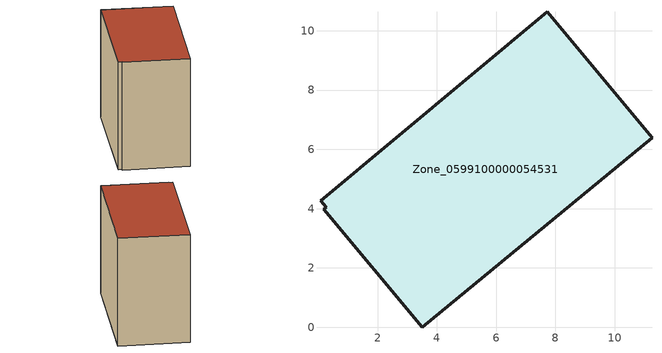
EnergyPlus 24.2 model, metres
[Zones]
Zone_0599100000054531
 floor ground (C_G): 0.27,4.04 0.08,4.27 7.72,10.64 11.26,6.39 3.51,0 0.19,3.98 z0
 wall outside (C_F): 11.26,6.39 7.72,10.64 0.08,4.27 0.27,4.04 0.19,3.98 3.51,0 11.26,6.39 z0:8.84
 roof outside (C_R): 0.08,4.27 0.27,4.04 0.19,3.98 3.51,0 11.26,6.39 7.72,10.64 z8.84
[BUILDING]
Pand.0599100000054531: North Axis=0; Terrain=City; Loads Convergence Tolerance Value=0.04; Temperature Convergence Tolerance Value=0.4; Solar Distribution=FullExterior; Maximum Number of Warmup Days=25; Minimum Number of Warmup Days=1
[Site:Location]
Rotterdam.The.Hague.AP_ZH_NLD Design_Conditions: Latitude=51.96; Longitude=4.45; Time Zone=1; Elevation=-4.5
[SITE:GROUNDTEMPERATURE:BUILDINGSURFACE]
18, 18, 18, 18, 18, 18, 18, 18, 18, 18, 18, 18
[MATERIAL] Thermal Absorptance=0.9; Solar Absorptance=0.7; Visible Absorptance=0.7
Name | Roughness | Thickness | Conductivity | Density | Specific Heat
G.TC.1946 | MediumSmooth | 0.15 | 1 | 540 | 1210
F.TC.1946 | Rough | 0.3 | 0.857143 | 1920 | 840
R.TC.1946 | MediumRough | 0.2 | 0.909091 | 1500 | 1000
[CONSTRUCTION]
C_G: G.TC.1946
C_F: F.TC.1946
C_R: R.TC.1946
[ZONE]
Zone_0599100000054531: Type=1; Multiplier=1; Ceiling Height=Autocalculate; Volume=Autocalculate; Floor Area=autocalculate; Part of Total Floor Area=Yes
[ZONEINFILTRATION:DESIGNFLOWRATE]
Infil_Zone_0599100000054531: Zone or ZoneList or Space or SpaceList=Zone_0599100000054531; Schedule=AlwaysOn; Design Flow Rate Calculation Method=Flow/Area; Flow Rate per Floor Area=0.003; Constant Term Coefficient=1; Temperature Term Coefficient=0; Velocity Term Coefficient=0; Velocity Squared Term Coefficient=0
[HVACTEMPLATE:ZONE:IDEALLOADSAIRSYSTEM]
Zone_0599100000054531: Maximum Heating Supply Air Temperature=50; Minimum Cooling Supply Air Temperature=13; Maximum Heating Supply Air Humidity Ratio=0.0156; Minimum Cooling Supply Air Humidity Ratio=0.0077; Heating Limit=NoLimit; Cooling Limit=NoLimit; Dehumidification Control Type=ConstantSensibleHeatRatio; Cooling Sensible Heat Ratio=0.7; Dehumidification Setpoint=60; Humidification Control Type=None; Humidification Setpoint=30; Outdoor Air Method=None; Outdoor Air Flow Rate per Person=0.00944; Outdoor Air Flow Rate per Zone Floor Area=0; Outdoor Air Flow Rate per Zone=0; Demand Controlled Ventilation Type=None; Outdoor Air Economizer Type=NoEconomizer; Heat Recovery Type=None; Sensible Heat Recovery Effectiveness=0.7; Latent Heat Recovery Effectiveness=0.65
[ZONECONTROL:THERMOSTAT]
ThermostatControl_Zone_0599100000054531: Zone or ZoneList=Zone_0599100000054531; Control Type Schedule=DualSetpointControlType; Control 1=Thermostat_Zone_0599100000054531; Temperature Difference Between Cutout And Setpoint=0
[THERMOSTATSETPOINT:DUALSETPOINT]
Thermostat_Zone_0599100000054531: Heating Setpoint Temperature Schedule=HeatingSetpoint_Zone_0599100000054531; Cooling Setpoint Temperature Schedule=CoolingSetpoint_Zone_0599100000054531
[SCHEDULE:COMPACT]
HeatingSetpoint_Zone_0599100000054531: Through: 12/31, For: AllDays, Until: 24:00, 21
CoolingSetpoint_Zone_0599100000054531: Through: 12/31, For: AllDays, Until: 24:00, 24
DualSetpointControlType: Through: 12/31, For: AllDays, Until: 24:00, 4
AlwaysOn: Through: 12/31, For: AllDays, Until: 24:00, 1
